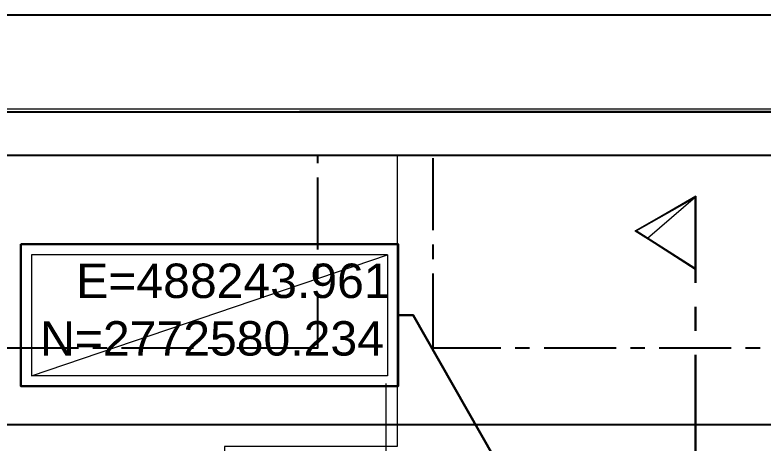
# Model space of a CAD drawing. Header units: inches. Extents: x 27 to 868, y 19 to 613.
# Drawn here: x 329.9 to 446.9, y 545.8 to 612.8 of the extents above; entities that cross this region are included whole.
import ezdxf

# ---------------------------------------------------------------- set-up
doc = ezdxf.new("R2010")
doc.units = ezdxf.units.IN
doc.header["$MEASUREMENT"] = 0
doc.layers.add('PDF_Geometry', color=7, linetype='Continuous')
doc.layers.add('PDF_Text', color=7, linetype='Continuous')
doc.styles.add('PDF Arial', font='arial.ttf')

msp = doc.modelspace()

# ---------------------------------------------------------------- linework, layer by layer
at = {"layer": 'PDF_Geometry', "lineweight": 25}
for points in [[(26.63, 612.78), (867.64, 612.78), (867.64, 229.17)], [(713.65, 229.17), (713.65, 590.8), (63.65, 590.8), (63.65, 40.79)]]:
    msp.add_lwpolyline(points, dxfattribs=at)
at = {"layer": 'PDF_Geometry', "lineweight": 0}
for points in [[(55.41, 598.05), (55.91, 597.51), (851.92, 598.05), (55.41, 598.05)], [(55.91, 597.51), (851.92, 598.05), (851.42, 597.51), (55.91, 597.51)], [(713.65, 229.17), (713.65, 590.8), (63.65, 590.8), (63.65, 204.55)]]:
    msp.add_lwpolyline(points, dxfattribs=at)
at = {"layer": 'PDF_Geometry', "color": 3, "lineweight": 0}
for points in [[(389.64, 590.75), (389.64, 545.26), (362.62, 545.26), (362.62, 543.91), (362.62, 501.44), (362.62, 500.23), (389.64, 500.23), (637.8, 500.23), (637.8, 464.2), (638.25, 464.2), (658.34, 464.2), (658.79, 464.2), (658.79, 500.23), (713.6, 500.23)], [(387.84, 555.13), (387.93, 489.1)]]:
    msp.add_lwpolyline(points, dxfattribs=at)
at = {"layer": 'PDF_Geometry', "color": 9, "lineweight": 25, "true_color": 0xbababa}
for points in [[(377.21, 589.58), (377.21, 590.75)], [(395.23, 590.35), (395.23, 579.09)], [(377.21, 576.07), (377.21, 587.33)], [(395.23, 576.84), (395.23, 574.58)], [(377.21, 571.57), (377.21, 573.82)], [(395.23, 572.33), (395.23, 560.71)], [(364.56, 560.71), (377.21, 560.71), (377.21, 569.32)], [(328.57, 560.71), (339.78, 560.71)], [(342.04, 560.71), (344.29, 560.71)], [(346.54, 560.71), (357.8, 560.71)], [(360.05, 560.71), (362.3, 560.71)], [(395.23, 560.71), (405.86, 560.71)], [(408.11, 560.71), (410.36, 560.71)], [(412.61, 560.71), (423.87, 560.71)], [(426.12, 560.71), (428.38, 560.71)], [(430.63, 560.71), (441.89, 560.71)], [(444.14, 560.71), (446.39, 560.71)], [(190.12, 548.69), (598.8, 548.69)]]:
    msp.add_lwpolyline(points, dxfattribs=at)
at = {"layer": 'PDF_Geometry', "color": 6, "lineweight": 0}
for points in [[(436.35, 584.4), (427.02, 579), (426.84, 579), (436.35, 584.4)], [(426.93, 579), (428.78, 577.83), (436.3, 584.31), (426.93, 579)], [(436.26, 584.22), (436.35, 584.4), (427.02, 579), (436.26, 584.22)], [(428.78, 577.83), (436.3, 584.31), (436.21, 573.05), (428.78, 577.83)], [(436.21, 573.14), (436.26, 572.96), (436.26, 584.22), (436.21, 573.14)], [(436.26, 572.96), (436.26, 584.22), (436.35, 584.4), (436.26, 572.96)], [(427.02, 579), (426.84, 579), (436.21, 573.14), (427.02, 579)], [(426.84, 579), (436.21, 573.14), (436.26, 572.96), (426.84, 579)]]:
    msp.add_lwpolyline(points, dxfattribs=at)
at = {"layer": 'PDF_Geometry', "color": 6, "lineweight": 30}
for points in [[(436.3, 570.85), (436.3, 584.31)], [(436.3, 563.33), (436.3, 567.11)], [(436.3, 540.85), (436.3, 559.59)]]:
    msp.add_lwpolyline(points, dxfattribs=at)
at = {"layer": 'PDF_Geometry', "lineweight": 30}
for points in [[(330.78, 576.93), (389.78, 576.93), (389.78, 554.68), (330.78, 554.68), (330.78, 576.93)], [(426.12, 506.08), (392.16, 565.8), (389.78, 565.8)]]:
    msp.add_lwpolyline(points, dxfattribs=at)
at = {"layer": 'PDF_Geometry', "color": 254, "lineweight": 0, "true_color": 0xdcdcdc}
for points in [[(332.44, 575.26), (332.44, 556.3), (388.11, 575.26), (332.44, 575.26)], [(332.44, 556.3), (388.11, 575.26), (388.11, 556.3), (332.44, 556.3)]]:
    msp.add_lwpolyline(points, dxfattribs=at)

# ---------------------------------------------------------------- texts
at = {"layer": 'PDF_Text', "char_height": 5.384, "attachment_point": 7, "style": 'PDF Arial'}
for s, insert in [('\\W1.000893;E=488243.961', (339.43, 568.41)), ('\\W1.000860;N=2772580.234', (333.78, 559.4))]:
    msp.add_mtext(s, dxfattribs=dict(at, insert=insert))

doc.saveas('drawing.dxf')
